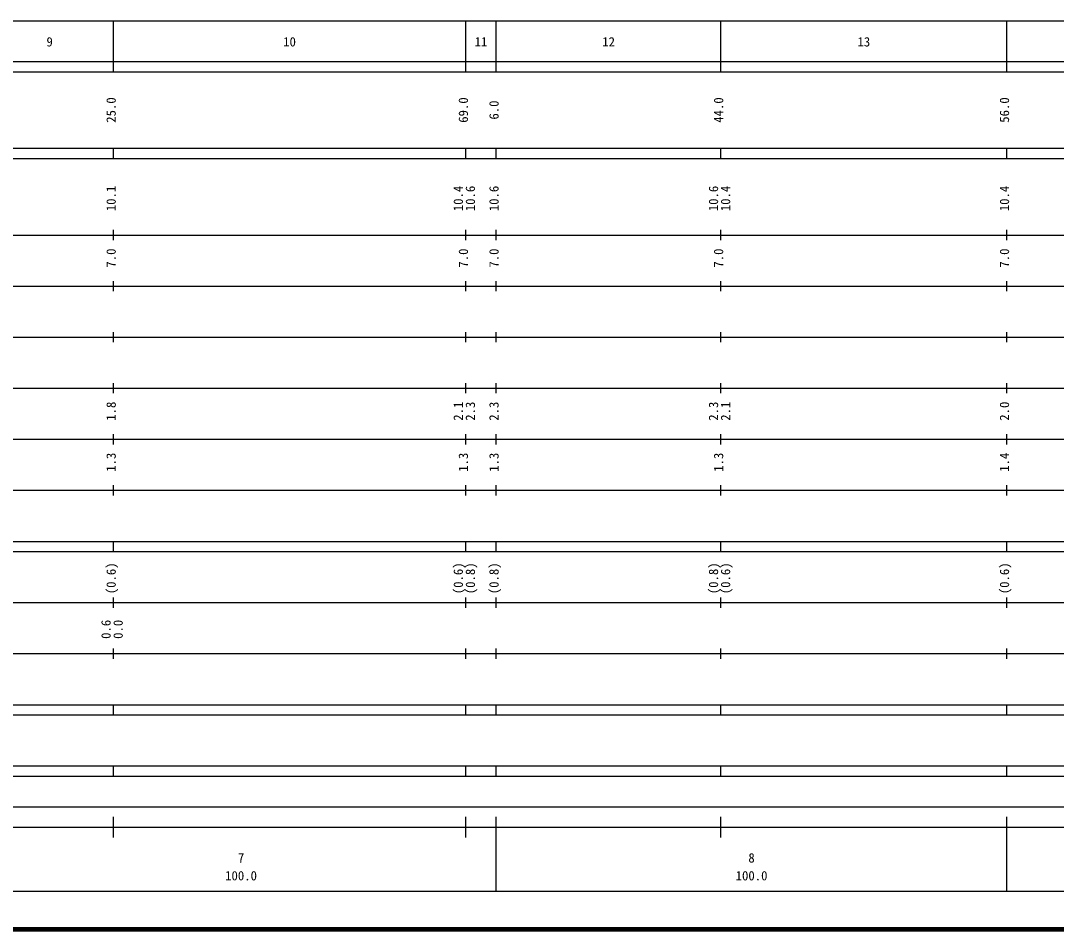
# Model space of a CAD drawing. Units: millimetres on the paper, enlarged 1000 times. Extents: x 40000 to 680000, y 20000 to 380000.
# Drawn here: x 274834 to 477697, y 20000 to 198000 of the extents above; entities that cross this region are included whole.
import ezdxf
from ezdxf.enums import TextEntityAlignment as Align

# ---------------------------------------------------------------- set-up
doc = ezdxf.new("R2010")
doc.units = ezdxf.units.MM
doc.header["$LTSCALE"] = 1000
doc.layers.add('M-TTL', color=2, linetype='Continuous', lineweight=140)
doc.layers.add('M-TTL-BAND', color=7, linetype='Continuous', lineweight=25)
doc.styles.add('ＭＳ ゴシック', font='')
doc.styles.get('ＭＳ ゴシック').set_extended_font_data('MS Gothic')

msp = doc.modelspace()

# ---------------------------------------------------------------- linework, layer by layer
at = {"layer": 'M-TTL'}
msp.add_line((40000, 20000), (680000, 20000), dxfattribs=at)
at = {"layer": 'M-TTL-BAND'}
for p, q in [((68000, 198000), (579000, 198000)), ((293000, 188000), (293000, 198000)), ((362000, 188000), (362000, 198000)), ((368000, 188000), (368000, 198000)), ((412000, 188000), (412000, 198000)), ((468000, 188000), (468000, 198000)), ((40000, 190000), (579000, 190000)), ((40000, 188000), (579000, 188000)), ((40000, 173000), (579000, 173000)), ((293000, 171000), (293000, 173000)), ((362000, 171000), (362000, 173000)), ((368000, 171000), (368000, 173000)), ((412000, 171000), (412000, 173000)), ((468000, 171000), (468000, 173000)), ((40000, 171000), (579000, 171000)), ((293000, 155000), (293000, 157000)), ((362000, 155000), (362000, 157000)), ((368000, 155000), (368000, 157000)), ((412000, 155000), (412000, 157000)), ((468000, 155000), (468000, 157000)), ((40000, 156000), (579000, 156000)), ((293000, 145000), (293000, 147000)), ((362000, 145000), (362000, 147000)), ((368000, 145000), (368000, 147000)), ((412000, 145000), (412000, 147000)), ((468000, 145000), (468000, 147000)), ((46000, 146000), (579000, 146000)), ((52000, 136000), (579000, 136000)), ((293000, 135000), (293000, 137000)), ((362000, 135000), (362000, 137000)), ((368000, 135000), (368000, 137000)), ((412000, 135000), (412000, 137000)), ((468000, 135000), (468000, 137000)), ((46000, 126000), (579000, 126000)), ((293000, 125000), (293000, 127000)), ((362000, 125000), (362000, 127000)), ((368000, 125000), (368000, 127000)), ((412000, 125000), (412000, 127000)), ((468000, 125000), (468000, 127000)), ((52000, 116000), (579000, 116000)), ((293000, 115000), (293000, 117000)), ((362000, 115000), (362000, 117000)), ((368000, 115000), (368000, 117000)), ((412000, 115000), (412000, 117000)), ((468000, 115000), (468000, 117000)), ((46000, 106000), (579000, 106000)), ((293000, 105000), (293000, 107000)), ((362000, 105000), (362000, 107000)), ((368000, 105000), (368000, 107000)), ((412000, 105000), (412000, 107000)), ((468000, 105000), (468000, 107000)), ((40000, 96000), (579000, 96000)), ((293000, 94000), (293000, 96000)), ((362000, 94000), (362000, 96000)), ((368000, 94000), (368000, 96000)), ((412000, 94000), (412000, 96000)), ((468000, 94000), (468000, 96000)), ((40000, 94000), (579000, 94000)), ((49000, 84000), (579000, 84000)), ((293000, 83000), (293000, 85000)), ((362000, 83000), (362000, 85000)), ((368000, 83000), (368000, 85000)), ((412000, 83000), (412000, 85000)), ((468000, 83000), (468000, 85000)), ((40000, 74000), (579000, 74000)), ((293000, 73000), (293000, 75000)), ((362000, 73000), (362000, 75000)), ((368000, 73000), (368000, 75000)), ((412000, 73000), (412000, 75000)), ((468000, 73000), (468000, 75000)), ((40000, 64000), (579000, 64000)), ((293000, 62000), (293000, 64000)), ((362000, 62000), (362000, 64000)), ((368000, 62000), (368000, 64000)), ((412000, 62000), (412000, 64000)), ((468000, 62000), (468000, 64000)), ((40000, 62000), (579000, 62000)), ((40000, 52000), (579000, 52000)), ((293000, 50000), (293000, 52000)), ((362000, 50000), (362000, 52000)), ((368000, 50000), (368000, 52000)), ((412000, 50000), (412000, 52000)), ((468000, 50000), (468000, 52000)), ((40000, 50000), (579000, 50000)), ((71000, 44000), (565000, 44000)), ((293000, 38000), (293000, 42000)), ((362000, 38000), (362000, 42000)), ((368000, 27500), (368000, 42000)), ((412000, 38000), (412000, 42000)), ((468000, 27500), (468000, 42000)), ((40000, 40000), (579000, 40000)), ((68000, 27500), (579000, 27500))]:
    msp.add_line(p, q, dxfattribs=at)

# ---------------------------------------------------------------- texts
at = {"layer": 'M-TTL-BAND', "style": 'ＭＳ ゴシック'}
for s, p in [('9', (280500, 192405)), ('10', (327500, 192405)), ('12', (390000, 192405)), ('13', (440000, 192405)), ('11', (365000, 192405)), ('7', (318000, 32523)), ('8', (418000, 32523)), ('100.0', (318000, 29033)), ('100.0', (418000, 29033))]:
    msp.add_text(s, height=1833, dxfattribs=at).set_placement(p, align=Align.BOTTOM_CENTER)
for s, p in [('25.0', (294000, 180500)), ('69.0', (363000, 180500)), ('44.0', (413000, 180500)), ('56.0', (469000, 180500)), ('6.0', (369000, 180500)), ('10.1', (294000, 163174)), ('10.4', (362000, 163174)), ('10.6', (364370, 163174)), ('10.6', (369000, 163174)), ('10.6', (412000, 163174)), ('10.4', (414370, 163174)), ('10.4', (469000, 163174)), ('7.0', (294000, 151500)), ('7.0', (363000, 151500)), ('7.0', (369000, 151500)), ('7.0', (413000, 151500)), ('7.0', (469000, 151500)), ('1.8', (294000, 121500)), ('2.1', (362000, 121500)), ('2.3', (364370, 121500)), ('2.3', (369000, 121500)), ('2.3', (412000, 121500)), ('2.1', (414370, 121500)), ('2.0', (469000, 121500)), ('1.3', (294000, 111500)), ('1.3', (363000, 111500)), ('1.3', (369000, 111500)), ('1.3', (413000, 111500)), ('1.4', (469000, 111500)), ('(0.6)', (294000, 88764)), ('(0.6)', (362000, 88764)), ('(0.8)', (364370, 88764)), ('(0.8)', (369000, 88764)), ('(0.8)', (412000, 88764)), ('(0.6)', (414370, 88764)), ('(0.6)', (469000, 88764)), ('0.6', (293000, 78764)), ('0.0', (295370, 78764))]:
    msp.add_text(s, height=1833, rotation=90, dxfattribs=at).set_placement(p, align=Align.BOTTOM_CENTER)

doc.saveas('drawing.dxf')
